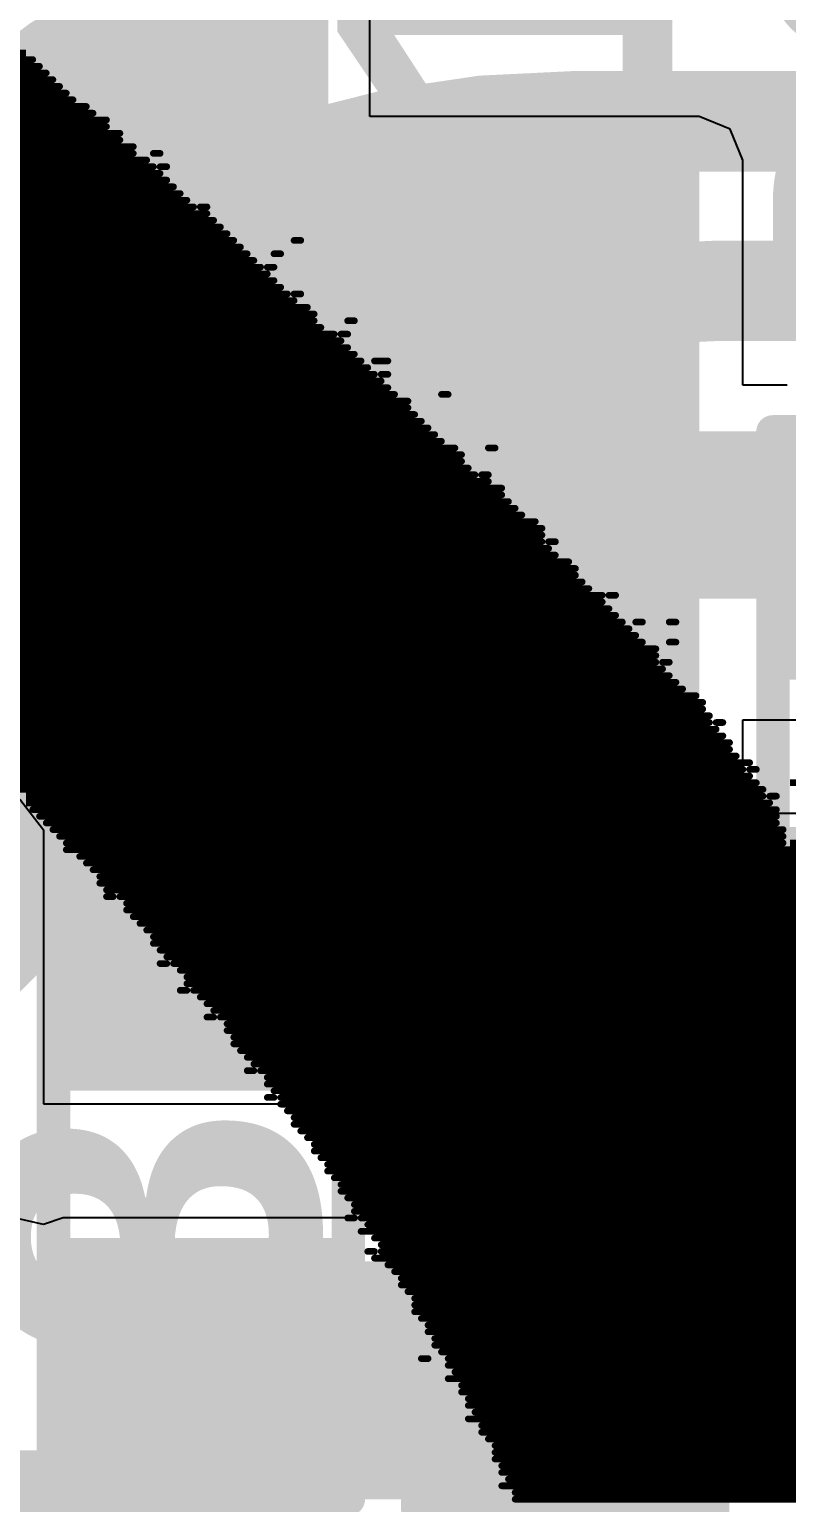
# Model space of a CAD drawing. Header units: inches. Extents: x -0.9 to 13.3, y -2.2 to 2.7.
# Drawn here: x 1.2109 to 1.3239, y -0.3965 to -0.1765 of the extents above; entities that cross this region are included whole.
import ezdxf

# ---------------------------------------------------------------- set-up
doc = ezdxf.new("R2010")
doc.units = ezdxf.units.IN
doc.header["$MEASUREMENT"] = 0
for name, color, linetype in [('Board Outline', 216, 'Continuous'), ('Bottom Layer', 5, 'Continuous'), ('Bottom Overlay', 54, 'Continuous'), ('Dimension', 6, 'Continuous'), ('Drill Drawing', 1, 'Continuous'), ('Top Layer', 1, 'Continuous'), ('Top Overlay', 2, 'Continuous'), ('Top Paste', 8, 'Continuous'), ('Top Solder', 216, 'Continuous'), ('Via Holes', 16, 'Continuous')]:
    doc.layers.add(name, color=color, linetype=linetype)
doc.styles.add('Arial', font='', dxfattribs={"height": 0.2})
doc.styles.add('Arial_Bold', font='', dxfattribs={"height": 0.2})
doc.styles.get('Arial').set_extended_font_data('Arial')
doc.styles.get('Arial_Bold').set_extended_font_data('Arial', bold=True)

# ---------------------------------------------------------------- blocks, each defined once
blk = doc.blocks.new('S______B______54')
at = {"layer": 'Top Layer'}
for points in [[(-0.045, -0.0175), (-0.045, 0.0175), (-0.015, 0.0175), (-0.015, -0.0175)], [(0.015, -0.0175), (0.015, 0.0175), (0.045, 0.0175), (0.045, -0.0175)]]:
    blk.add_hatch(color=1, dxfattribs=at).paths.add_polyline_path(points)
at = {"layer": 'Top Paste'}
for points in [[(-0.045, -0.0175), (-0.045, 0.0175), (-0.015, 0.0175), (-0.015, -0.0175)], [(0.015, -0.0175), (0.015, 0.0175), (0.045, 0.0175), (0.045, -0.0175)]]:
    blk.add_hatch(color=8, dxfattribs=at).paths.add_polyline_path(points)
at = {"layer": 'Top Solder'}
for points in [[(-0.049, -0.0215), (-0.049, 0.0215), (-0.011, 0.0215), (-0.011, -0.0215)], [(0.011, -0.0215), (0.011, 0.0215), (0.049, 0.0215), (0.049, -0.0215)]]:
    blk.add_hatch(color=216, dxfattribs=at).paths.add_polyline_path(points)
at = {"layer": 'Top Overlay', "const_width": 0.005}
for points in [[(-0.05, 0.022), (-0.05, -0.022)], [(-0.05, 0.022), (0.05, 0.022)], [(0.05, 0.022), (0.05, -0.022)], [(-0.05, -0.022), (0.05, -0.022)]]:
    blk.add_lwpolyline(points, dxfattribs=at)
at = {"layer": 'Top Overlay', "const_width": 0.0025}
for points in [[(-0.05125, 0.022, 1), (-0.04875, 0.022, 1)], [(-0.05125, 0.022, 1), (-0.04875, 0.022, 1)], [(0.04875, 0.022, 1), (0.05125, 0.022, 1)], [(0.04875, 0.022, 1), (0.05125, 0.022, 1)], [(-0.05125, -0.022, 1), (-0.04875, -0.022, 1)], [(-0.05125, -0.022, 1), (-0.04875, -0.022, 1)], [(0.04875, -0.022, 1), (0.05125, -0.022, 1)], [(0.04875, -0.022, 1), (0.05125, -0.022, 1)]]:
    blk.add_lwpolyline(points, format="xyb", close=True, dxfattribs=at)
blk = doc.blocks.new('S______B______55')
at = {"layer": 'Top Layer'}
for points in [[(-0.045, -0.0175), (-0.045, 0.0175), (-0.015, 0.0175), (-0.015, -0.0175)], [(0.015, -0.0175), (0.015, 0.0175), (0.045, 0.0175), (0.045, -0.0175)]]:
    blk.add_hatch(color=1, dxfattribs=at).paths.add_polyline_path(points)
at = {"layer": 'Top Paste'}
for points in [[(-0.045, -0.0175), (-0.045, 0.0175), (-0.015, 0.0175), (-0.015, -0.0175)], [(0.015, -0.0175), (0.015, 0.0175), (0.045, 0.0175), (0.045, -0.0175)]]:
    blk.add_hatch(color=8, dxfattribs=at).paths.add_polyline_path(points)
at = {"layer": 'Top Solder'}
for points in [[(-0.049, -0.0215), (-0.049, 0.0215), (-0.011, 0.0215), (-0.011, -0.0215)], [(0.011, -0.0215), (0.011, 0.0215), (0.049, 0.0215), (0.049, -0.0215)]]:
    blk.add_hatch(color=216, dxfattribs=at).paths.add_polyline_path(points)
at = {"layer": 'Top Overlay', "const_width": 0.005}
for points in [[(-0.05, 0.022), (-0.05, -0.022)], [(-0.05, 0.022), (0.05, 0.022)], [(0.05, 0.022), (0.05, -0.022)], [(-0.05, -0.022), (0.05, -0.022)]]:
    blk.add_lwpolyline(points, dxfattribs=at)
at = {"layer": 'Top Overlay', "const_width": 0.0025}
for points in [[(-0.05125, 0.022, 1), (-0.04875, 0.022, 1)], [(-0.05125, 0.022, 1), (-0.04875, 0.022, 1)], [(0.04875, 0.022, 1), (0.05125, 0.022, 1)], [(0.04875, 0.022, 1), (0.05125, 0.022, 1)], [(-0.05125, -0.022, 1), (-0.04875, -0.022, 1)], [(-0.05125, -0.022, 1), (-0.04875, -0.022, 1)], [(0.04875, -0.022, 1), (0.05125, -0.022, 1)], [(0.04875, -0.022, 1), (0.05125, -0.022, 1)]]:
    blk.add_lwpolyline(points, format="xyb", close=True, dxfattribs=at)
blk = doc.blocks.new('R___0603_56')
at = {"layer": 'Top Layer'}
for points in [[(-0.015, 0.0175), (-0.015, -0.0175), (-0.045, -0.0175), (-0.045, 0.0175)], [(0.045, 0.0175), (0.045, -0.0175), (0.015, -0.0175), (0.015, 0.0175)]]:
    blk.add_hatch(color=1, dxfattribs=at).paths.add_polyline_path(points)
at = {"layer": 'Top Paste'}
for points in [[(-0.015, 0.0175), (-0.015, -0.0175), (-0.045, -0.0175), (-0.045, 0.0175)], [(0.045, 0.0175), (0.045, -0.0175), (0.015, -0.0175), (0.015, 0.0175)]]:
    blk.add_hatch(color=8, dxfattribs=at).paths.add_polyline_path(points)
at = {"layer": 'Top Solder'}
for points in [[(-0.011, 0.0215), (-0.011, -0.0215), (-0.049, -0.0215), (-0.049, 0.0215)], [(0.049, 0.0215), (0.049, -0.0215), (0.011, -0.0215), (0.011, 0.0215)]]:
    blk.add_hatch(color=216, dxfattribs=at).paths.add_polyline_path(points)
at = {"layer": 'Top Overlay', "const_width": 0.005}
for points in [[(-0.048, 0.021), (0.048, 0.021)], [(-0.048, 0.021), (-0.048, -0.021)], [(0.048, 0.021), (0.048, -0.021)], [(-0.048, -0.021), (0.048, -0.021)]]:
    blk.add_lwpolyline(points, dxfattribs=at)
at = {"layer": 'Top Overlay', "const_width": 0.0025}
for points in [[(-0.04925, 0.021, 1), (-0.04675, 0.021, 1)], [(-0.04925, 0.021, 1), (-0.04675, 0.021, 1)], [(0.04675, 0.021, 1), (0.04925, 0.021, 1)], [(0.04675, 0.021, 1), (0.04925, 0.021, 1)], [(-0.04925, -0.021, 1), (-0.04675, -0.021, 1)], [(-0.04925, -0.021, 1), (-0.04675, -0.021, 1)], [(0.04675, -0.021, 1), (0.04925, -0.021, 1)], [(0.04675, -0.021, 1), (0.04925, -0.021, 1)]]:
    blk.add_lwpolyline(points, format="xyb", close=True, dxfattribs=at)
blk = doc.blocks.new('R___0603_57')
at = {"layer": 'Top Layer'}
for points in [[(-0.015, 0.0175), (-0.015, -0.0175), (-0.045, -0.0175), (-0.045, 0.0175)], [(0.045, 0.0175), (0.045, -0.0175), (0.015, -0.0175), (0.015, 0.0175)]]:
    blk.add_hatch(color=1, dxfattribs=at).paths.add_polyline_path(points)
at = {"layer": 'Top Paste'}
for points in [[(-0.015, 0.0175), (-0.015, -0.0175), (-0.045, -0.0175), (-0.045, 0.0175)], [(0.045, 0.0175), (0.045, -0.0175), (0.015, -0.0175), (0.015, 0.0175)]]:
    blk.add_hatch(color=8, dxfattribs=at).paths.add_polyline_path(points)
at = {"layer": 'Top Solder'}
for points in [[(-0.011, 0.0215), (-0.011, -0.0215), (-0.049, -0.0215), (-0.049, 0.0215)], [(0.049, 0.0215), (0.049, -0.0215), (0.011, -0.0215), (0.011, 0.0215)]]:
    blk.add_hatch(color=216, dxfattribs=at).paths.add_polyline_path(points)
at = {"layer": 'Top Overlay', "const_width": 0.005}
for points in [[(-0.048, 0.021), (-0.048, -0.021)], [(-0.048, 0.021), (0.048, 0.021)], [(0.048, 0.021), (0.048, -0.021)], [(-0.048, -0.021), (0.048, -0.021)]]:
    blk.add_lwpolyline(points, dxfattribs=at)
at = {"layer": 'Top Overlay', "const_width": 0.0025}
for points in [[(-0.04925, 0.021, 1), (-0.04675, 0.021, 1)], [(-0.04925, 0.021, 1), (-0.04675, 0.021, 1)], [(0.04675, 0.021, 1), (0.04925, 0.021, 1)], [(0.04675, 0.021, 1), (0.04925, 0.021, 1)], [(-0.04925, -0.021, 1), (-0.04675, -0.021, 1)], [(-0.04925, -0.021, 1), (-0.04675, -0.021, 1)], [(0.04675, -0.021, 1), (0.04925, -0.021, 1)], [(0.04675, -0.021, 1), (0.04925, -0.021, 1)]]:
    blk.add_lwpolyline(points, format="xyb", close=True, dxfattribs=at)

msp = doc.modelspace()

# ---------------------------------------------------------------- hatches: boundary and pattern name
at = {"layer": 'Bottom Layer'}
h = msp.add_hatch(color=5, dxfattribs=at)
edge = h.paths.add_edge_path()
edge.add_arc((1.29028, -0.29077), 0.01181, 0, 360)
at = {"layer": 'Top Layer'}
for points in [[(1.2145, -0.23205), (1.31088, -0.23205), (1.31088, -0.19605), (1.2145, -0.19605)], [(1.27122, -0.33405), (1.31088, -0.33405), (1.31088, -0.19792), (1.27122, -0.19792)], [(1.47328, -0.3605), (1.21592, -0.3605), (1.21592, -0.39605), (1.47328, -0.39605)]]:
    msp.add_hatch(color=1, dxfattribs=at).paths.add_polyline_path(points)
h = msp.add_hatch(color=1, dxfattribs=at)
edge = h.paths.add_edge_path()
edge.add_arc((1.29028, -0.29077), 0.01181, 0, 360)
at = {"layer": 'Via Holes'}
h = msp.add_hatch(color=7, dxfattribs=at)
edge = h.paths.add_edge_path()
edge.add_arc((1.29028, -0.29077), 0.00591, 0, 360)

# ---------------------------------------------------------------- linework, layer by layer
at = {"layer": 'Board Outline', "const_width": 0.01}
msp.add_lwpolyline([(1.99867, 0.21567, -1.122171), (-0.01159, -1.51329)], format="xyb", dxfattribs=at)
at = {"layer": 'Bottom Layer'}
for points, const_width in [([(1.20009, -0.19424, -0.198912), (1.2708, -0.16495)], 0.015), ([(1.19605, -0.23002, -0.198912), (1.29204, -0.19026)], 0.015), ([(1.19717, -0.26382, -0.198912), (1.31366, -0.21557)], 0.015), ([(1.23373, -0.27834, -0.198912), (1.30445, -0.24905)], 0.025)]:
    msp.add_lwpolyline(points, format="xyb", dxfattribs=dict(at, const_width=const_width))
for points, const_width in [([(1.29204, -0.19026), (1.45037, -0.19026)], 0.015), ([(1.31366, -0.21557), (1.48256, -0.21557)], 0.015), ([(1.30445, -0.24905), (1.44665, -0.24905)], 0.025), ([(0.85663, -0.65544), (1.23373, -0.27834)], 0.025), ([(1.29028, -0.52463), (1.29028, -0.29077)], 0.04)]:
    msp.add_lwpolyline(points, dxfattribs=dict(at, const_width=const_width))
for points, const_width in [([(1.28829, -0.19026, 1), (1.29579, -0.19026, 1)], 0.0075), ([(1.28829, -0.19026, 1), (1.29579, -0.19026, 1)], 0.0075), ([(1.30991, -0.21557, 1), (1.31741, -0.21557, 1)], 0.0075), ([(1.30991, -0.21557, 1), (1.31741, -0.21557, 1)], 0.0075), ([(1.2982, -0.24905, 1), (1.3107, -0.24905, 1)], 0.0125), ([(1.2982, -0.24905, 1), (1.3107, -0.24905, 1)], 0.0125), ([(1.22748, -0.27834, 1), (1.23998, -0.27834, 1)], 0.0125), ([(1.22748, -0.27834, 1), (1.23998, -0.27834, 1)], 0.0125), ([(1.28028, -0.29077, 1), (1.30028, -0.29077, 1)], 0.02)]:
    msp.add_lwpolyline(points, format="xyb", close=True, dxfattribs=dict(at, const_width=const_width))
at = {"layer": 'Bottom Overlay', "const_width": 0.001}
for points in [[(1.0414, -0.18005), (1.2104, -0.18005)], [(1.0434, -0.18105), (1.2114, -0.18105)], [(1.0464, -0.18205), (1.2124, -0.18205)], [(1.0484, -0.18305), (1.2134, -0.18305)], [(1.0504, -0.18405), (1.2144, -0.18405)], [(1.0534, -0.18505), (1.2154, -0.18505)], [(1.0554, -0.18605), (1.2164, -0.18605)], [(1.0574, -0.18705), (1.2174, -0.18705)], [(1.0604, -0.18805), (1.2194, -0.18805)], [(1.0614, -0.18905), (1.2204, -0.18905)], [(1.0644, -0.19005), (1.2224, -0.19005)], [(1.0664, -0.19105), (1.2224, -0.19105)], [(1.0684, -0.19205), (1.2244, -0.19205)], [(1.0704, -0.19305), (1.2244, -0.19305)], [(1.0724, -0.19405), (1.2264, -0.19405)], [(1.0744, -0.19505), (1.2264, -0.19505)], [(1.0754, -0.19605), (1.2284, -0.19605)], [(1.2294, -0.19505), (1.2304, -0.19505)], [(1.0774, -0.19705), (1.2294, -0.19705)], [(1.0804, -0.19805), (1.2304, -0.19805)], [(1.2304, -0.19705), (1.2314, -0.19705)], [(1.0814, -0.19905), (1.2314, -0.19905)], [(1.0824, -0.20005), (1.2324, -0.20005)], [(1.0804, -0.20205), (1.2344, -0.20205)], [(1.0814, -0.20105), (1.2334, -0.20105)], [(1.0794, -0.20405), (1.2374, -0.20405)], [(1.0794, -0.20505), (1.2384, -0.20505)], [(1.0804, -0.20305), (1.2354, -0.20305)], [(1.2364, -0.20305), (1.2374, -0.20305)], [(1.0774, -0.20705), (1.2404, -0.20705)], [(1.0784, -0.20605), (1.2394, -0.20605)], [(1.0764, -0.20905), (1.2424, -0.20905)], [(1.0774, -0.20805), (1.2414, -0.20805)], [(1.2504, -0.20805), (1.2514, -0.20805)], [(1.1024, -0.21005), (1.2434, -0.21005)], [(1.1044, -0.21105), (1.2444, -0.21105)], [(1.2474, -0.21005), (1.2484, -0.21005)], [(1.1064, -0.21205), (1.2454, -0.21205)], [(1.1074, -0.21305), (1.2464, -0.21305)], [(1.2464, -0.21205), (1.2474, -0.21205)], [(1.1104, -0.21405), (1.2474, -0.21405)], [(1.1114, -0.21505), (1.2484, -0.21505)], [(1.1134, -0.21605), (1.2494, -0.21605)], [(1.2504, -0.21605), (1.2514, -0.21605)], [(1.1144, -0.21705), (1.2504, -0.21705)], [(1.1164, -0.21805), (1.2524, -0.21805)], [(1.1184, -0.21905), (1.2534, -0.21905)], [(1.1194, -0.22005), (1.2534, -0.22005)], [(1.2584, -0.22005), (1.2594, -0.22005)], [(1.1214, -0.22105), (1.2544, -0.22105)], [(1.1224, -0.22205), (1.2564, -0.22205)], [(1.2574, -0.22205), (1.2584, -0.22205)], [(1.1244, -0.22305), (1.2574, -0.22305)], [(1.1254, -0.22405), (1.2584, -0.22405)], [(1.1274, -0.22505), (1.2594, -0.22505)], [(1.1294, -0.22605), (1.2604, -0.22605)], [(1.1304, -0.22705), (1.2614, -0.22705)], [(1.2624, -0.22605), (1.2644, -0.22605)], [(1.1324, -0.22805), (1.2624, -0.22805)], [(1.1344, -0.22905), (1.2634, -0.22905)], [(1.2634, -0.22805), (1.2644, -0.22805)], [(1.1354, -0.23005), (1.2644, -0.23005)], [(1.1374, -0.23105), (1.2654, -0.23105)], [(1.2724, -0.23105), (1.2734, -0.23105)], [(1.1384, -0.23205), (1.2674, -0.23205)], [(1.1394, -0.23305), (1.2674, -0.23305)], [(1.1414, -0.23405), (1.2684, -0.23405)], [(1.1424, -0.23505), (1.2694, -0.23505)], [(1.1434, -0.23605), (1.2704, -0.23605)], [(1.1454, -0.23705), (1.2714, -0.23705)], [(1.1474, -0.23805), (1.2724, -0.23805)], [(1.1484, -0.23905), (1.2744, -0.23905)], [(1.1504, -0.24005), (1.2754, -0.24005)], [(1.2794, -0.23905), (1.2804, -0.23905)], [(1.1514, -0.24105), (1.2754, -0.24105)], [(1.1534, -0.24205), (1.2764, -0.24205)], [(1.1544, -0.24305), (1.2774, -0.24305)], [(1.1554, -0.24405), (1.2794, -0.24405)], [(1.2784, -0.24305), (1.2794, -0.24305)], [(1.1564, -0.24505), (1.2814, -0.24505)], [(1.1584, -0.24605), (1.2814, -0.24605)], [(1.1594, -0.24705), (1.2824, -0.24705)], [(1.1604, -0.24805), (1.2834, -0.24805)], [(1.1624, -0.24905), (1.2844, -0.24905)], [(1.1634, -0.25005), (1.2864, -0.25005)], [(1.1644, -0.25105), (1.2874, -0.25105)], [(1.1654, -0.25205), (1.2874, -0.25205)], [(1.1674, -0.25305), (1.2874, -0.25305)], [(1.2884, -0.25305), (1.2894, -0.25305)], [(1.1684, -0.25405), (1.2884, -0.25405)], [(1.1694, -0.25505), (1.2894, -0.25505)], [(1.1704, -0.25605), (1.2914, -0.25605)], [(1.1724, -0.25705), (1.2924, -0.25705)], [(1.1724, -0.25805), (1.2924, -0.25805)], [(1.1744, -0.25905), (1.2934, -0.25905)], [(1.1764, -0.26005), (1.2944, -0.26005)], [(1.1774, -0.26105), (1.2964, -0.26105)], [(1.1784, -0.26205), (1.2964, -0.26205)], [(1.2974, -0.26105), (1.2984, -0.26105)], [(1.1784, -0.26305), (1.2974, -0.26305)], [(1.1804, -0.26405), (1.2984, -0.26405)], [(1.1824, -0.26505), (1.2994, -0.26505)], [(1.1834, -0.26605), (1.3004, -0.26605)], [(1.3014, -0.26505), (1.3024, -0.26505)], [(1.3064, -0.26505), (1.3074, -0.26505)], [(1.1844, -0.26705), (1.3014, -0.26705)], [(1.1854, -0.26805), (1.3024, -0.26805)], [(1.3064, -0.26805), (1.3074, -0.26805)], [(1.1864, -0.26905), (1.3044, -0.26905)], [(1.1874, -0.27005), (1.3044, -0.27005)], [(1.1884, -0.27105), (1.3044, -0.27105)], [(1.3054, -0.27105), (1.3064, -0.27105)], [(1.1894, -0.27205), (1.3054, -0.27205)], [(1.1914, -0.27305), (1.3064, -0.27305)], [(1.1924, -0.27405), (1.3074, -0.27405)], [(1.1934, -0.27505), (1.3084, -0.27505)], [(1.1944, -0.27605), (1.3104, -0.27605)], [(1.1954, -0.27705), (1.3114, -0.27705)], [(1.1964, -0.27805), (1.3114, -0.27805)], [(1.1974, -0.27905), (1.3124, -0.27905)], [(1.1984, -0.28005), (1.3124, -0.28005)], [(1.1994, -0.28105), (1.3134, -0.28105)], [(1.2004, -0.28205), (1.3144, -0.28205)], [(1.3134, -0.28005), (1.3144, -0.28005)], [(1.2014, -0.28305), (1.3154, -0.28305)], [(1.2024, -0.28405), (1.3154, -0.28405)], [(1.2034, -0.28505), (1.3164, -0.28505)], [(1.2044, -0.28605), (1.3184, -0.28605)], [(1.2054, -0.28705), (1.3174, -0.28705)], [(1.2064, -0.28805), (1.3184, -0.28805)], [(1.3184, -0.28705), (1.3194, -0.28705)], [(1.2084, -0.28905), (1.3194, -0.28905)], [(1.2094, -0.29005), (1.3204, -0.29005)], [(1.3244, -0.28905), (1.3254, -0.28905)], [(1.2104, -0.29105), (1.3204, -0.29105)], [(1.2104, -0.29205), (1.3214, -0.29205)], [(1.2114, -0.29305), (1.3224, -0.29305)], [(1.3214, -0.29105), (1.3224, -0.29105)], [(1.2124, -0.29405), (1.3224, -0.29405)], [(1.2134, -0.29505), (1.3224, -0.29505)], [(1.2144, -0.29605), (1.3234, -0.29605)], [(1.2154, -0.29705), (1.3234, -0.29705)], [(1.2164, -0.29805), (1.3234, -0.29805)], [(1.2164, -0.29905), (1.4284, -0.29905)], [(1.3244, -0.29805), (1.4284, -0.29805)], [(1.2184, -0.30005), (1.4284, -0.30005)], [(1.2194, -0.30105), (1.4294, -0.30105)], [(1.2204, -0.30205), (1.4294, -0.30205)], [(1.2214, -0.30305), (1.4294, -0.30305)], [(1.2214, -0.30405), (1.4294, -0.30405)], [(1.2224, -0.30505), (1.4294, -0.30505)], [(1.2224, -0.30605), (1.2234, -0.30605)], [(1.2244, -0.30605), (1.4294, -0.30605)], [(1.2254, -0.30705), (1.4294, -0.30705)], [(1.2254, -0.30805), (1.4294, -0.30805)], [(1.2264, -0.30905), (1.4294, -0.30905)], [(1.2274, -0.31005), (1.4294, -0.31005)], [(1.2284, -0.31105), (1.4304, -0.31105)], [(1.2294, -0.31205), (1.4304, -0.31205)], [(1.2294, -0.31305), (1.4304, -0.31305)], [(1.2304, -0.31405), (1.4304, -0.31405)], [(1.2314, -0.31505), (1.4304, -0.31505)], [(1.2304, -0.31605), (1.2314, -0.31605)], [(1.2324, -0.31605), (1.4304, -0.31605)], [(1.2334, -0.31705), (1.4304, -0.31705)], [(1.2344, -0.31805), (1.4314, -0.31805)], [(1.2344, -0.31905), (1.4304, -0.31905)], [(1.2334, -0.32005), (1.2344, -0.32005)], [(1.2354, -0.32005), (1.4304, -0.32005)], [(1.2364, -0.32105), (1.4284, -0.32105)], [(1.2374, -0.32205), (1.4284, -0.32205)], [(1.2384, -0.32305), (1.4264, -0.32305)], [(1.2374, -0.32405), (1.2384, -0.32405)], [(1.2394, -0.32405), (1.4254, -0.32405)], [(1.2404, -0.32505), (1.4234, -0.32505)], [(1.2404, -0.32605), (1.4224, -0.32605)], [(1.2414, -0.32705), (1.4224, -0.32705)], [(1.2414, -0.32805), (1.4214, -0.32805)], [(1.2424, -0.32905), (1.4194, -0.32905)], [(1.2434, -0.33005), (1.4184, -0.33005)], [(1.2434, -0.33205), (1.2444, -0.33205)], [(1.2444, -0.33105), (1.4164, -0.33105)], [(1.2454, -0.33205), (1.4154, -0.33205)], [(1.2464, -0.33305), (1.4144, -0.33305)], [(1.2464, -0.33405), (1.4134, -0.33405)], [(1.2464, -0.33605), (1.2474, -0.33605)], [(1.2474, -0.33505), (1.4124, -0.33505)], [(1.2484, -0.33605), (1.4114, -0.33605)], [(1.2484, -0.33705), (1.4104, -0.33705)], [(1.2494, -0.33805), (1.4094, -0.33805)], [(1.2504, -0.33905), (1.4094, -0.33905)], [(1.2504, -0.34005), (1.4074, -0.34005)], [(1.2514, -0.34105), (1.4064, -0.34105)], [(1.2524, -0.34205), (1.4044, -0.34205)], [(1.2534, -0.34305), (1.4044, -0.34305)], [(1.2534, -0.34405), (1.4034, -0.34405)], [(1.2544, -0.34505), (1.4014, -0.34505)], [(1.2554, -0.34605), (1.4004, -0.34605)], [(1.2554, -0.34705), (1.4004, -0.34705)], [(1.2564, -0.34805), (1.3994, -0.34805)], [(1.2574, -0.34905), (1.3984, -0.34905)], [(1.2574, -0.35005), (1.3974, -0.35005)], [(1.2584, -0.35105), (1.3964, -0.35105)], [(1.2594, -0.35205), (1.3964, -0.35205)], [(1.2584, -0.35405), (1.2594, -0.35405)], [(1.2594, -0.35305), (1.3944, -0.35305)], [(1.2604, -0.35405), (1.3934, -0.35405)], [(1.2604, -0.35605), (1.3924, -0.35605)], [(1.2614, -0.35505), (1.3934, -0.35505)], [(1.2614, -0.35905), (1.2624, -0.35905)], [(1.2624, -0.35705), (1.3904, -0.35705)], [(1.2634, -0.35805), (1.3894, -0.35805)], [(1.2634, -0.35905), (1.3884, -0.35905)], [(1.2624, -0.36005), (1.3874, -0.36005)], [(1.2644, -0.36105), (1.3864, -0.36105)], [(1.2654, -0.36205), (1.3854, -0.36205)], [(1.2664, -0.36305), (1.3844, -0.36305)], [(1.2664, -0.36405), (1.3834, -0.36405)], [(1.2674, -0.36505), (1.3834, -0.36505)], [(1.2684, -0.36605), (1.3824, -0.36605)], [(1.2684, -0.36705), (1.3824, -0.36705)], [(1.2684, -0.36805), (1.3804, -0.36805)], [(1.2694, -0.36905), (1.3794, -0.36905)], [(1.2704, -0.37005), (1.3784, -0.37005)], [(1.2704, -0.37105), (1.3774, -0.37105)], [(1.2714, -0.37205), (1.3774, -0.37205)], [(1.2714, -0.37305), (1.3764, -0.37305)], [(1.2724, -0.37405), (1.3754, -0.37405)], [(1.2694, -0.37505), (1.2704, -0.37505)], [(1.2734, -0.37505), (1.3744, -0.37505)], [(1.2734, -0.37605), (1.3744, -0.37605)], [(1.2734, -0.37805), (1.3724, -0.37805)], [(1.2744, -0.37705), (1.3724, -0.37705)], [(1.2754, -0.37905), (1.3714, -0.37905)], [(1.2754, -0.38005), (1.3704, -0.38005)], [(1.2764, -0.38105), (1.3694, -0.38105)], [(1.2764, -0.38205), (1.3684, -0.38205)], [(1.2774, -0.38305), (1.3684, -0.38305)], [(1.2764, -0.38405), (1.3674, -0.38405)], [(1.2784, -0.38505), (1.3664, -0.38505)], [(1.2784, -0.38605), (1.3654, -0.38605)], [(1.2794, -0.38705), (1.3644, -0.38705)], [(1.2804, -0.38805), (1.3644, -0.38805)], [(1.2804, -0.38905), (1.3634, -0.38905)], [(1.2804, -0.39005), (1.3624, -0.39005)], [(1.2814, -0.39105), (1.3614, -0.39105)], [(1.2814, -0.39205), (1.3614, -0.39205)], [(1.2814, -0.39405), (1.3604, -0.39405)], [(1.2824, -0.39305), (1.3614, -0.39305)], [(1.2834, -0.39505), (1.3594, -0.39505)], [(1.2834, -0.39605), (1.3584, -0.39605)]]:
    msp.add_lwpolyline(points, dxfattribs=at)
at = {"layer": 'Bottom Overlay', "const_width": 0.0005}
for points in [[(1.21115, -0.18105, 1), (1.21165, -0.18105, 1)], [(1.21215, -0.18205, 1), (1.21265, -0.18205, 1)], [(1.21315, -0.18305, 1), (1.21365, -0.18305, 1)], [(1.21415, -0.18405, 1), (1.21465, -0.18405, 1)], [(1.21515, -0.18505, 1), (1.21565, -0.18505, 1)], [(1.21615, -0.18605, 1), (1.21665, -0.18605, 1)], [(1.21715, -0.18705, 1), (1.21765, -0.18705, 1)], [(1.21915, -0.18805, 1), (1.21965, -0.18805, 1)], [(1.22015, -0.18905, 1), (1.22065, -0.18905, 1)], [(1.22215, -0.19005, 1), (1.22265, -0.19005, 1)], [(1.22215, -0.19105, 1), (1.22265, -0.19105, 1)], [(1.22415, -0.19205, 1), (1.22465, -0.19205, 1)], [(1.22415, -0.19305, 1), (1.22465, -0.19305, 1)], [(1.22615, -0.19405, 1), (1.22665, -0.19405, 1)], [(1.22615, -0.19505, 1), (1.22665, -0.19505, 1)], [(1.22815, -0.19605, 1), (1.22865, -0.19605, 1)], [(1.22915, -0.19505, 1), (1.22965, -0.19505, 1)], [(1.23015, -0.19505, 1), (1.23065, -0.19505, 1)], [(1.22915, -0.19705, 1), (1.22965, -0.19705, 1)], [(1.23015, -0.19705, 1), (1.23065, -0.19705, 1)], [(1.23015, -0.19805, 1), (1.23065, -0.19805, 1)], [(1.23115, -0.19705, 1), (1.23165, -0.19705, 1)], [(1.23115, -0.19905, 1), (1.23165, -0.19905, 1)], [(1.23215, -0.20005, 1), (1.23265, -0.20005, 1)], [(1.23315, -0.20105, 1), (1.23365, -0.20105, 1)], [(1.23415, -0.20205, 1), (1.23465, -0.20205, 1)], [(1.23515, -0.20305, 1), (1.23565, -0.20305, 1)], [(1.23615, -0.20305, 1), (1.23665, -0.20305, 1)], [(1.23715, -0.20305, 1), (1.23765, -0.20305, 1)], [(1.23715, -0.20405, 1), (1.23765, -0.20405, 1)], [(1.23815, -0.20505, 1), (1.23865, -0.20505, 1)], [(1.23915, -0.20605, 1), (1.23965, -0.20605, 1)], [(1.24015, -0.20705, 1), (1.24065, -0.20705, 1)], [(1.24115, -0.20805, 1), (1.24165, -0.20805, 1)], [(1.24215, -0.20905, 1), (1.24265, -0.20905, 1)], [(1.25015, -0.20805, 1), (1.25065, -0.20805, 1)], [(1.25115, -0.20805, 1), (1.25165, -0.20805, 1)], [(1.24315, -0.21005, 1), (1.24365, -0.21005, 1)], [(1.24415, -0.21105, 1), (1.24465, -0.21105, 1)], [(1.24715, -0.21005, 1), (1.24765, -0.21005, 1)], [(1.24815, -0.21005, 1), (1.24865, -0.21005, 1)], [(1.24515, -0.21205, 1), (1.24565, -0.21205, 1)], [(1.24615, -0.21205, 1), (1.24665, -0.21205, 1)], [(1.24615, -0.21305, 1), (1.24665, -0.21305, 1)], [(1.24715, -0.21205, 1), (1.24765, -0.21205, 1)], [(1.24715, -0.21405, 1), (1.24765, -0.21405, 1)], [(1.24815, -0.21505, 1), (1.24865, -0.21505, 1)], [(1.24915, -0.21605, 1), (1.24965, -0.21605, 1)], [(1.25015, -0.21605, 1), (1.25065, -0.21605, 1)], [(1.25115, -0.21605, 1), (1.25165, -0.21605, 1)], [(1.25015, -0.21705, 1), (1.25065, -0.21705, 1)], [(1.25215, -0.21805, 1), (1.25265, -0.21805, 1)], [(1.25315, -0.21905, 1), (1.25365, -0.21905, 1)], [(1.25315, -0.22005, 1), (1.25365, -0.22005, 1)], [(1.25815, -0.22005, 1), (1.25865, -0.22005, 1)], [(1.25915, -0.22005, 1), (1.25965, -0.22005, 1)], [(1.25415, -0.22105, 1), (1.25465, -0.22105, 1)], [(1.25615, -0.22205, 1), (1.25665, -0.22205, 1)], [(1.25715, -0.22205, 1), (1.25765, -0.22205, 1)], [(1.25815, -0.22205, 1), (1.25865, -0.22205, 1)], [(1.25715, -0.22305, 1), (1.25765, -0.22305, 1)], [(1.25815, -0.22405, 1), (1.25865, -0.22405, 1)], [(1.25915, -0.22505, 1), (1.25965, -0.22505, 1)], [(1.26015, -0.22605, 1), (1.26065, -0.22605, 1)], [(1.26115, -0.22705, 1), (1.26165, -0.22705, 1)], [(1.26215, -0.22605, 1), (1.26265, -0.22605, 1)], [(1.26415, -0.22605, 1), (1.26465, -0.22605, 1)], [(1.26215, -0.22805, 1), (1.26265, -0.22805, 1)], [(1.26315, -0.22805, 1), (1.26365, -0.22805, 1)], [(1.26315, -0.22905, 1), (1.26365, -0.22905, 1)], [(1.26415, -0.22805, 1), (1.26465, -0.22805, 1)], [(1.26415, -0.23005, 1), (1.26465, -0.23005, 1)], [(1.26515, -0.23105, 1), (1.26565, -0.23105, 1)], [(1.27215, -0.23105, 1), (1.27265, -0.23105, 1)], [(1.27315, -0.23105, 1), (1.27365, -0.23105, 1)], [(1.26715, -0.23205, 1), (1.26765, -0.23205, 1)], [(1.26715, -0.23305, 1), (1.26765, -0.23305, 1)], [(1.26815, -0.23405, 1), (1.26865, -0.23405, 1)], [(1.26915, -0.23505, 1), (1.26965, -0.23505, 1)], [(1.27015, -0.23605, 1), (1.27065, -0.23605, 1)], [(1.27115, -0.23705, 1), (1.27165, -0.23705, 1)], [(1.27215, -0.23805, 1), (1.27265, -0.23805, 1)], [(1.27415, -0.23905, 1), (1.27465, -0.23905, 1)], [(1.27515, -0.24005, 1), (1.27565, -0.24005, 1)], [(1.27915, -0.23905, 1), (1.27965, -0.23905, 1)], [(1.28015, -0.23905, 1), (1.28065, -0.23905, 1)], [(1.27515, -0.24105, 1), (1.27565, -0.24105, 1)], [(1.27615, -0.24205, 1), (1.27665, -0.24205, 1)], [(1.27715, -0.24305, 1), (1.27765, -0.24305, 1)], [(1.27815, -0.24305, 1), (1.27865, -0.24305, 1)], [(1.27915, -0.24305, 1), (1.27965, -0.24305, 1)], [(1.27915, -0.24405, 1), (1.27965, -0.24405, 1)], [(1.28115, -0.24505, 1), (1.28165, -0.24505, 1)], [(1.28115, -0.24605, 1), (1.28165, -0.24605, 1)], [(1.28215, -0.24705, 1), (1.28265, -0.24705, 1)], [(1.28315, -0.24805, 1), (1.28365, -0.24805, 1)], [(1.28415, -0.24905, 1), (1.28465, -0.24905, 1)], [(1.28615, -0.25005, 1), (1.28665, -0.25005, 1)], [(1.28715, -0.25105, 1), (1.28765, -0.25105, 1)], [(1.28715, -0.25205, 1), (1.28765, -0.25205, 1)], [(1.28715, -0.25305, 1), (1.28765, -0.25305, 1)], [(1.28815, -0.25305, 1), (1.28865, -0.25305, 1)], [(1.28915, -0.25305, 1), (1.28965, -0.25305, 1)], [(1.28815, -0.25405, 1), (1.28865, -0.25405, 1)], [(1.28915, -0.25505, 1), (1.28965, -0.25505, 1)], [(1.29115, -0.25605, 1), (1.29165, -0.25605, 1)], [(1.29215, -0.25705, 1), (1.29265, -0.25705, 1)], [(1.29215, -0.25805, 1), (1.29265, -0.25805, 1)], [(1.29315, -0.25905, 1), (1.29365, -0.25905, 1)], [(1.29415, -0.26005, 1), (1.29465, -0.26005, 1)], [(1.29615, -0.26105, 1), (1.29665, -0.26105, 1)], [(1.29615, -0.26205, 1), (1.29665, -0.26205, 1)], [(1.29715, -0.26105, 1), (1.29765, -0.26105, 1)], [(1.29815, -0.26105, 1), (1.29865, -0.26105, 1)], [(1.29715, -0.26305, 1), (1.29765, -0.26305, 1)], [(1.29815, -0.26405, 1), (1.29865, -0.26405, 1)], [(1.29915, -0.26505, 1), (1.29965, -0.26505, 1)], [(1.30015, -0.26605, 1), (1.30065, -0.26605, 1)], [(1.30115, -0.26505, 1), (1.30165, -0.26505, 1)], [(1.30215, -0.26505, 1), (1.30265, -0.26505, 1)], [(1.30615, -0.26505, 1), (1.30665, -0.26505, 1)], [(1.30715, -0.26505, 1), (1.30765, -0.26505, 1)], [(1.30115, -0.26705, 1), (1.30165, -0.26705, 1)], [(1.30215, -0.26805, 1), (1.30265, -0.26805, 1)], [(1.30615, -0.26805, 1), (1.30665, -0.26805, 1)], [(1.30715, -0.26805, 1), (1.30765, -0.26805, 1)], [(1.30415, -0.26905, 1), (1.30465, -0.26905, 1)], [(1.30415, -0.27005, 1), (1.30465, -0.27005, 1)], [(1.30415, -0.27105, 1), (1.30465, -0.27105, 1)], [(1.30515, -0.27105, 1), (1.30565, -0.27105, 1)], [(1.30615, -0.27105, 1), (1.30665, -0.27105, 1)], [(1.30515, -0.27205, 1), (1.30565, -0.27205, 1)], [(1.30615, -0.27305, 1), (1.30665, -0.27305, 1)], [(1.30715, -0.27405, 1), (1.30765, -0.27405, 1)], [(1.30815, -0.27505, 1), (1.30865, -0.27505, 1)], [(1.31015, -0.27605, 1), (1.31065, -0.27605, 1)], [(1.31115, -0.27705, 1), (1.31165, -0.27705, 1)], [(1.31115, -0.27805, 1), (1.31165, -0.27805, 1)], [(1.31215, -0.27905, 1), (1.31265, -0.27905, 1)], [(1.31215, -0.28005, 1), (1.31265, -0.28005, 1)], [(1.31315, -0.28005, 1), (1.31365, -0.28005, 1)], [(1.31315, -0.28105, 1), (1.31365, -0.28105, 1)], [(1.31415, -0.28005, 1), (1.31465, -0.28005, 1)], [(1.31415, -0.28205, 1), (1.31465, -0.28205, 1)], [(1.31515, -0.28305, 1), (1.31565, -0.28305, 1)], [(1.31515, -0.28405, 1), (1.31565, -0.28405, 1)], [(1.31615, -0.28505, 1), (1.31665, -0.28505, 1)], [(1.31815, -0.28605, 1), (1.31865, -0.28605, 1)], [(1.31715, -0.28705, 1), (1.31765, -0.28705, 1)], [(1.31815, -0.28705, 1), (1.31865, -0.28705, 1)], [(1.31815, -0.28805, 1), (1.31865, -0.28805, 1)], [(1.31915, -0.28705, 1), (1.31965, -0.28705, 1)], [(1.31915, -0.28905, 1), (1.31965, -0.28905, 1)], [(1.32015, -0.29005, 1), (1.32065, -0.29005, 1)], [(1.21115, -0.29305, 1), (1.21165, -0.29305, 1)], [(1.32015, -0.29105, 1), (1.32065, -0.29105, 1)], [(1.32115, -0.29105, 1), (1.32165, -0.29105, 1)], [(1.32115, -0.29205, 1), (1.32165, -0.29205, 1)], [(1.32215, -0.29105, 1), (1.32265, -0.29105, 1)], [(1.32215, -0.29305, 1), (1.32265, -0.29305, 1)], [(1.21215, -0.29405, 1), (1.21265, -0.29405, 1)], [(1.21315, -0.29505, 1), (1.21365, -0.29505, 1)], [(1.32215, -0.29405, 1), (1.32265, -0.29405, 1)], [(1.32215, -0.29505, 1), (1.32265, -0.29505, 1)], [(1.21415, -0.29605, 1), (1.21465, -0.29605, 1)], [(1.21515, -0.29705, 1), (1.21565, -0.29705, 1)], [(1.32315, -0.29605, 1), (1.32365, -0.29605, 1)], [(1.32315, -0.29705, 1), (1.32365, -0.29705, 1)], [(1.21615, -0.29805, 1), (1.21665, -0.29805, 1)], [(1.21615, -0.29905, 1), (1.21665, -0.29905, 1)], [(1.32315, -0.29805, 1), (1.32365, -0.29805, 1)], [(1.21815, -0.30005, 1), (1.21865, -0.30005, 1)], [(1.21915, -0.30105, 1), (1.21965, -0.30105, 1)], [(1.22015, -0.30205, 1), (1.22065, -0.30205, 1)], [(1.22115, -0.30305, 1), (1.22165, -0.30305, 1)], [(1.22115, -0.30405, 1), (1.22165, -0.30405, 1)], [(1.22215, -0.30505, 1), (1.22265, -0.30505, 1)], [(1.22215, -0.30605, 1), (1.22265, -0.30605, 1)], [(1.22315, -0.30605, 1), (1.22365, -0.30605, 1)], [(1.22415, -0.30605, 1), (1.22465, -0.30605, 1)], [(1.22515, -0.30705, 1), (1.22565, -0.30705, 1)], [(1.22515, -0.30805, 1), (1.22565, -0.30805, 1)], [(1.22615, -0.30905, 1), (1.22665, -0.30905, 1)], [(1.22715, -0.31005, 1), (1.22765, -0.31005, 1)], [(1.22815, -0.31105, 1), (1.22865, -0.31105, 1)], [(1.22915, -0.31205, 1), (1.22965, -0.31205, 1)], [(1.22915, -0.31305, 1), (1.22965, -0.31305, 1)], [(1.23015, -0.31405, 1), (1.23065, -0.31405, 1)], [(1.23115, -0.31505, 1), (1.23165, -0.31505, 1)], [(1.23015, -0.31605, 1), (1.23065, -0.31605, 1)], [(1.23115, -0.31605, 1), (1.23165, -0.31605, 1)], [(1.23215, -0.31605, 1), (1.23265, -0.31605, 1)], [(1.23315, -0.31705, 1), (1.23365, -0.31705, 1)], [(1.23415, -0.31805, 1), (1.23465, -0.31805, 1)], [(1.23415, -0.31905, 1), (1.23465, -0.31905, 1)], [(1.23315, -0.32005, 1), (1.23365, -0.32005, 1)], [(1.23415, -0.32005, 1), (1.23465, -0.32005, 1)], [(1.23515, -0.32005, 1), (1.23565, -0.32005, 1)], [(1.23615, -0.32105, 1), (1.23665, -0.32105, 1)], [(1.23715, -0.32205, 1), (1.23765, -0.32205, 1)], [(1.23815, -0.32305, 1), (1.23865, -0.32305, 1)], [(1.23715, -0.32405, 1), (1.23765, -0.32405, 1)], [(1.23815, -0.32405, 1), (1.23865, -0.32405, 1)], [(1.23915, -0.32405, 1), (1.23965, -0.32405, 1)], [(1.24015, -0.32505, 1), (1.24065, -0.32505, 1)], [(1.24015, -0.32605, 1), (1.24065, -0.32605, 1)], [(1.24115, -0.32705, 1), (1.24165, -0.32705, 1)], [(1.24115, -0.32805, 1), (1.24165, -0.32805, 1)], [(1.24215, -0.32905, 1), (1.24265, -0.32905, 1)], [(1.24315, -0.33005, 1), (1.24365, -0.33005, 1)], [(1.24315, -0.33205, 1), (1.24365, -0.33205, 1)], [(1.24415, -0.33105, 1), (1.24465, -0.33105, 1)], [(1.24415, -0.33205, 1), (1.24465, -0.33205, 1)], [(1.24515, -0.33205, 1), (1.24565, -0.33205, 1)], [(1.24615, -0.33305, 1), (1.24665, -0.33305, 1)], [(1.24615, -0.33405, 1), (1.24665, -0.33405, 1)], [(1.24615, -0.33605, 1), (1.24665, -0.33605, 1)], [(1.24715, -0.33505, 1), (1.24765, -0.33505, 1)], [(1.24715, -0.33605, 1), (1.24765, -0.33605, 1)], [(1.24815, -0.33605, 1), (1.24865, -0.33605, 1)], [(1.24815, -0.33705, 1), (1.24865, -0.33705, 1)], [(1.24915, -0.33805, 1), (1.24965, -0.33805, 1)], [(1.25015, -0.33905, 1), (1.25065, -0.33905, 1)], [(1.25015, -0.34005, 1), (1.25065, -0.34005, 1)], [(1.25115, -0.34105, 1), (1.25165, -0.34105, 1)], [(1.25215, -0.34205, 1), (1.25265, -0.34205, 1)], [(1.25315, -0.34305, 1), (1.25365, -0.34305, 1)], [(1.25315, -0.34405, 1), (1.25365, -0.34405, 1)], [(1.25415, -0.34505, 1), (1.25465, -0.34505, 1)], [(1.25515, -0.34605, 1), (1.25565, -0.34605, 1)], [(1.25515, -0.34705, 1), (1.25565, -0.34705, 1)], [(1.25615, -0.34805, 1), (1.25665, -0.34805, 1)], [(1.25715, -0.34905, 1), (1.25765, -0.34905, 1)], [(1.25715, -0.35005, 1), (1.25765, -0.35005, 1)], [(1.25815, -0.35105, 1), (1.25865, -0.35105, 1)], [(1.25915, -0.35205, 1), (1.25965, -0.35205, 1)], [(1.25815, -0.35405, 1), (1.25865, -0.35405, 1)], [(1.25915, -0.35305, 1), (1.25965, -0.35305, 1)], [(1.25915, -0.35405, 1), (1.25965, -0.35405, 1)], [(1.26015, -0.35405, 1), (1.26065, -0.35405, 1)], [(1.26015, -0.35605, 1), (1.26065, -0.35605, 1)], [(1.26115, -0.35505, 1), (1.26165, -0.35505, 1)], [(1.26115, -0.35905, 1), (1.26165, -0.35905, 1)], [(1.26215, -0.35705, 1), (1.26265, -0.35705, 1)], [(1.26215, -0.35905, 1), (1.26265, -0.35905, 1)], [(1.26315, -0.35805, 1), (1.26365, -0.35805, 1)], [(1.26315, -0.35905, 1), (1.26365, -0.35905, 1)], [(1.26215, -0.36005, 1), (1.26265, -0.36005, 1)], [(1.26415, -0.36105, 1), (1.26465, -0.36105, 1)], [(1.26515, -0.36205, 1), (1.26565, -0.36205, 1)], [(1.26615, -0.36305, 1), (1.26665, -0.36305, 1)], [(1.26615, -0.36405, 1), (1.26665, -0.36405, 1)], [(1.26715, -0.36505, 1), (1.26765, -0.36505, 1)], [(1.26815, -0.36605, 1), (1.26865, -0.36605, 1)], [(1.26815, -0.36705, 1), (1.26865, -0.36705, 1)], [(1.26815, -0.36805, 1), (1.26865, -0.36805, 1)], [(1.26915, -0.36905, 1), (1.26965, -0.36905, 1)], [(1.27015, -0.37005, 1), (1.27065, -0.37005, 1)], [(1.27015, -0.37105, 1), (1.27065, -0.37105, 1)], [(1.27115, -0.37205, 1), (1.27165, -0.37205, 1)], [(1.27115, -0.37305, 1), (1.27165, -0.37305, 1)], [(1.27215, -0.37405, 1), (1.27265, -0.37405, 1)], [(1.26915, -0.37505, 1), (1.26965, -0.37505, 1)], [(1.27015, -0.37505, 1), (1.27065, -0.37505, 1)], [(1.27315, -0.37505, 1), (1.27365, -0.37505, 1)], [(1.27315, -0.37605, 1), (1.27365, -0.37605, 1)], [(1.27315, -0.37805, 1), (1.27365, -0.37805, 1)], [(1.27415, -0.37705, 1), (1.27465, -0.37705, 1)], [(1.27515, -0.37905, 1), (1.27565, -0.37905, 1)], [(1.27515, -0.38005, 1), (1.27565, -0.38005, 1)], [(1.27615, -0.38105, 1), (1.27665, -0.38105, 1)], [(1.27615, -0.38205, 1), (1.27665, -0.38205, 1)], [(1.27715, -0.38305, 1), (1.27765, -0.38305, 1)], [(1.27615, -0.38405, 1), (1.27665, -0.38405, 1)], [(1.27815, -0.38505, 1), (1.27865, -0.38505, 1)], [(1.27815, -0.38605, 1), (1.27865, -0.38605, 1)], [(1.27915, -0.38705, 1), (1.27965, -0.38705, 1)], [(1.28015, -0.38805, 1), (1.28065, -0.38805, 1)], [(1.28015, -0.38905, 1), (1.28065, -0.38905, 1)], [(1.28015, -0.39005, 1), (1.28065, -0.39005, 1)], [(1.28115, -0.39105, 1), (1.28165, -0.39105, 1)], [(1.28115, -0.39205, 1), (1.28165, -0.39205, 1)], [(1.28115, -0.39405, 1), (1.28165, -0.39405, 1)], [(1.28215, -0.39305, 1), (1.28265, -0.39305, 1)], [(1.28315, -0.39505, 1), (1.28365, -0.39505, 1)], [(1.28315, -0.39605, 1), (1.28365, -0.39605, 1)]]:
    msp.add_lwpolyline(points, format="xyb", close=True, dxfattribs=at)
at = {"layer": 'Dimension', "const_width": 0.01}
msp.add_lwpolyline([(0.04081, 0.0156, -3.064051), (0.02964, -1.5299)], format="xyb", dxfattribs=at)
at = {"layer": 'Drill Drawing', "const_width": 0.002}
for points in [[(1.28028, -0.28077), (1.29028, -0.28577)], [(1.28028, -0.28077), (1.28528, -0.29077)], [(1.29028, -0.28577), (1.30028, -0.28077)], [(1.29528, -0.29077), (1.30028, -0.28077)], [(1.28028, -0.30077), (1.28528, -0.29077)], [(1.29528, -0.29077), (1.30028, -0.30077)], [(1.28028, -0.30077), (1.29028, -0.29577)], [(1.29028, -0.29577), (1.30028, -0.30077)]]:
    msp.add_lwpolyline(points, dxfattribs=at)
at = {"layer": 'Drill Drawing', "const_width": 0.001}
for points in [[(1.27978, -0.28077, 1), (1.28078, -0.28077, 1)], [(1.27978, -0.28077, 1), (1.28078, -0.28077, 1)], [(1.29978, -0.28077, 1), (1.30078, -0.28077, 1)], [(1.29978, -0.28077, 1), (1.30078, -0.28077, 1)], [(1.28978, -0.28577, 1), (1.29078, -0.28577, 1)], [(1.28978, -0.28577, 1), (1.29078, -0.28577, 1)], [(1.28478, -0.29077, 1), (1.28578, -0.29077, 1)], [(1.28478, -0.29077, 1), (1.28578, -0.29077, 1)], [(1.29478, -0.29077, 1), (1.29578, -0.29077, 1)], [(1.29478, -0.29077, 1), (1.29578, -0.29077, 1)], [(1.28978, -0.29577, 1), (1.29078, -0.29577, 1)], [(1.28978, -0.29577, 1), (1.29078, -0.29577, 1)], [(1.27978, -0.30077, 1), (1.28078, -0.30077, 1)], [(1.27978, -0.30077, 1), (1.28078, -0.30077, 1)], [(1.29978, -0.30077, 1), (1.30078, -0.30077, 1)], [(1.29978, -0.30077, 1), (1.30078, -0.30077, 1)]]:
    msp.add_lwpolyline(points, format="xyb", close=True, dxfattribs=at)
at = {"layer": 'Top Layer'}
for p, q in [((1.26173, -0.18955), (1.26173, -0.14339)), ((1.31088, -0.18955), (1.26173, -0.18955)), ((1.31547, -0.19145), (1.31088, -0.18955)), ((1.31737, -0.19605), (1.31547, -0.19145)), ((1.31737, -0.22965), (1.31737, -0.19605)), ((1.32401, -0.22965), (1.31737, -0.22965)), ((1.31737, -0.28948), (1.31737, -0.27965)), ((1.31737, -0.27965), (1.33538, -0.27965)), ((1.31938, -0.29364), (1.31737, -0.28948)), ((1.20945, -0.29152), (1.213, -0.29606)), ((1.32237, -0.29365), (1.31938, -0.29364)), ((1.36638, -0.29365), (1.32237, -0.29365)), ((1.213, -0.29606), (1.213, -0.33702)), ((1.26, -0.33472), (1.26473, -0.33405)), ((1.26473, -0.33405), (1.26663, -0.33864)), ((1.26, -0.33702), (1.26, -0.33472)), ((1.31554, -0.33846), (1.31938, -0.33565)), ((1.31938, -0.33565), (1.32171, -0.33565)), ((1.32171, -0.33565), (1.36638, -0.33565)), ((1.213, -0.33702), (1.26, -0.33702)), ((1.26663, -0.33864), (1.27122, -0.34054)), ((1.31088, -0.34054), (1.31547, -0.33864)), ((1.31547, -0.33864), (1.31554, -0.33846)), ((1.27122, -0.34054), (1.31088, -0.34054)), ((1.213, -0.35502), (1.20843, -0.354)), ((1.21592, -0.35401), (1.213, -0.35502)), ((1.47328, -0.35401), (1.21592, -0.35401))]:
    msp.add_line(p, q, dxfattribs=at)
for points, const_width in [([(1.2355, -0.20942), (1.2355, -0.14339)], 0.04), ([(1.29028, -0.31705), (1.29028, -0.25467)], 0.025), ([(1.2355, -0.3136), (1.2355, -0.26942)], 0.022), ([(1.29028, -0.31705), (1.29088, -0.31765)], 0.025)]:
    msp.add_lwpolyline(points, dxfattribs=dict(at, const_width=const_width))
for points, const_width in [([(1.2255, -0.20942, 1), (1.2455, -0.20942, 1)], 0.02), ([(1.28403, -0.25467, 1), (1.29653, -0.25467, 1)], 0.0125), ([(1.23, -0.26942, 1), (1.241, -0.26942, 1)], 0.011), ([(1.23, -0.3136, 1), (1.241, -0.3136, 1)], 0.011), ([(1.23, -0.3136, 1), (1.241, -0.3136, 1)], 0.011), ([(1.231, -0.31602, 1), (1.242, -0.31602, 1)], 0.011), ([(1.28403, -0.31705, 1), (1.29653, -0.31705, 1)], 0.0125), ([(1.28403, -0.31705, 1), (1.29653, -0.31705, 1)], 0.0125), ([(1.28463, -0.31765, 1), (1.29713, -0.31765, 1)], 0.0125), ([(1.22613, -0.31523, 1), (1.23363, -0.31523, 1)], 0.0075), ([(1.22713, -0.31765, 1), (1.23463, -0.31765, 1)], 0.0075), ([(1.2315, -0.37602, 1), (1.2415, -0.37602, 1)], 0.01), ([(1.28829, -0.37665, 1), (1.29829, -0.37665, 1)], 0.01), ([(1.22954, -0.37665, 1), (1.23704, -0.37665, 1)], 0.0075), ([(1.23543, -0.37765, 1), (1.24543, -0.37765, 1)], 0.01), ([(1.28588, -0.37765, 1), (1.29588, -0.37765, 1)], 0.01), ([(1.22713, -0.37765, 1), (1.23463, -0.37765, 1)], 0.0075)]:
    msp.add_lwpolyline(points, format="xyb", close=True, dxfattribs=dict(at, const_width=const_width))
for points, const_width in [([(1.2365, -0.31602, -0.198912), (1.2355, -0.3136)], 0.022), ([(1.23088, -0.31765, -0.198912), (1.22988, -0.31523)], 0.015), ([(1.24043, -0.37765, -0.198912), (1.2365, -0.37602)], 0.02), ([(1.29088, -0.37765, -0.198912), (1.29329, -0.37665)], 0.02), ([(1.23088, -0.37765, -0.198912), (1.23329, -0.37665)], 0.015)]:
    msp.add_lwpolyline(points, format="xyb", dxfattribs=dict(at, const_width=const_width))

# ---------------------------------------------------------------- block references
at = {"rotation": 90}
for name, p in [('R___0603_56', (1.2355, -0.23942)), ('R___0603_57', (1.34288, -0.28465)), ('S______B______54', (1.2365, -0.34602)), ('S______B______55', (1.29088, -0.34765))]:
    msp.add_blockref(name, p, dxfattribs=at)

# ---------------------------------------------------------------- texts
at = {"layer": 'Top Overlay'}
for s, height, style, p in [('SB12', 0.05, 'Arial_Bold', (1.30688, -0.29072)), ('R66', 0.04, 'Arial', (1.36187, -0.22496)), ('SB13', 0.05, 'Arial_Bold', (1.25391, -0.51166))]:
    msp.add_text(s, height=height, rotation=90, dxfattribs=dict(at, style=style)).set_placement(p)

doc.saveas('drawing.dxf')
